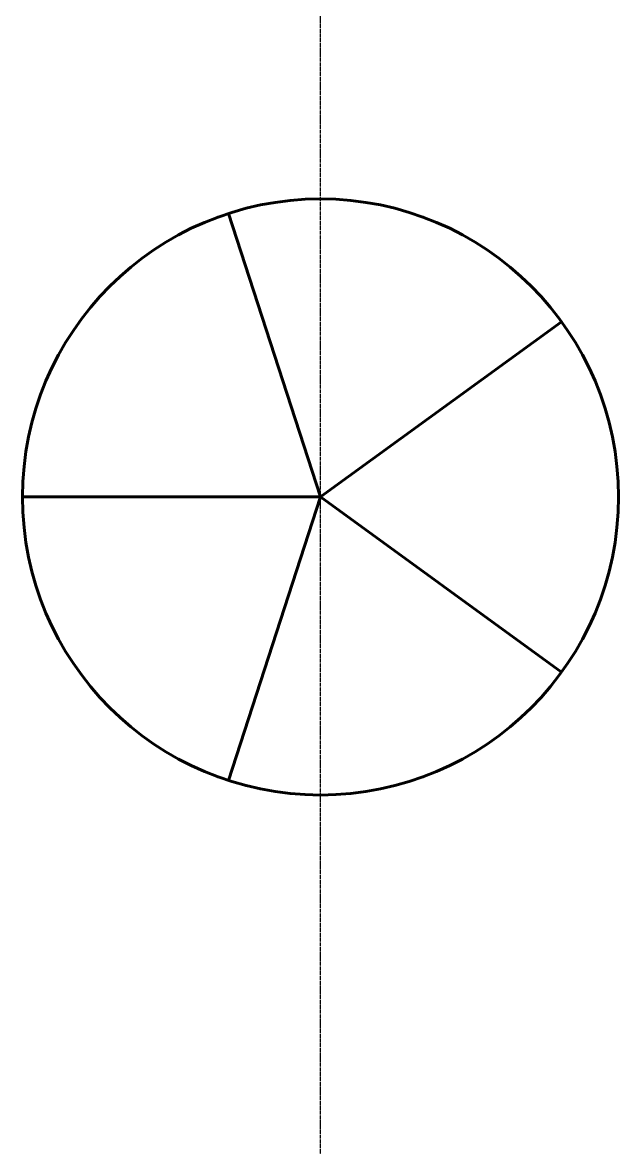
# Model space of a CAD drawing. Extents: x -954573 to 446329, y 489853 to 1226784.
# Drawn here: x -230854 to -224854, y 551347 to 562671 of the extents above; entities that cross this region are included whole.
import ezdxf

# ---------------------------------------------------------------- set-up
doc = ezdxf.new("R2010")
doc.units = 0
doc.header["$LTSCALE"] = 10
doc.header["$MEASUREMENT"] = 0
doc.linetypes.add('10平面$0$DOTE', pattern=[2.4200000000000004, 2, -0.2, 0.02, -0.2])
for name, color, linetype in [('10平面$0$A-AXIS-DOTE', 8, '10平面$0$DOTE'), ('10平面$0$A-HATCH-2', 8, 'Continuous'), ('10平面$0$A-LIN-V', 8, 'Continuous'), ('10平面$0$AS-WALL', 8, 'Continuous'), ('A-LIN-V', 9, 'Continuous')]:
    doc.layers.add(name, color=color, linetype=linetype)

# ---------------------------------------------------------------- blocks, each defined once
blk = doc.blocks.new('10平面$0$dote')
at = {"layer": '10平面$0$A-AXIS-DOTE', "ltscale": 2}
blk.add_line((-7117.799674730923, -264079.9999961853), (-7117.799674730864, -167560.7086373403), dxfattribs=at)
blk = doc.blocks.new('10平面$0$w4324324')
at = {"layer": '10平面$0$A-HATCH-2', "lineweight": 60}
for p, q in [((-1694760.399681418, 683604.9999961873), (-1694760.399681418, 686604.9999961873)), ((-1694760.399681418, 683604.9999961875), (-1697613.569230303, 684532.0509793123)), ((-1694760.399681418, 683604.9999961873), (-1691907.230132533, 684532.0509793122)), ((-1694760.399681418, 683604.9999961874), (-1696523.755438295, 681177.9490130626)), ((-1694760.399681418, 683604.9999961874), (-1692997.043924541, 681177.9490130625))]:
    blk.add_line(p, q, dxfattribs=at)
blk.add_circle((-1694760.399681418, 683604.9999961873), 3000, dxfattribs=at)
blk = doc.blocks.new('10平面$0$342343')
at = {"layer": '10平面$0$A-LIN-V'}
blk.add_blockref('10平面$0$w4324324', (1030710.399681424, 27555.66762051487), dxfattribs=at)
blk = doc.blocks.new('10平面')
at = {"layer": '10平面$0$A-LIN-V', "rotation": 90}
blk.add_blockref('10平面$0$342343', (483306.483084793, 1221944.999996195), dxfattribs=at)
at = {"layer": '10平面$0$AS-WALL'}
blk.add_blockref('10平面$0$dote', (-220736.3848571777, 804819.9999961853), dxfattribs=at)

msp = doc.modelspace()

# ---------------------------------------------------------------- block references
at = {"layer": 'A-LIN-V'}
msp.add_blockref('10平面', (0, 0), dxfattribs=at)

doc.saveas('drawing.dxf')
